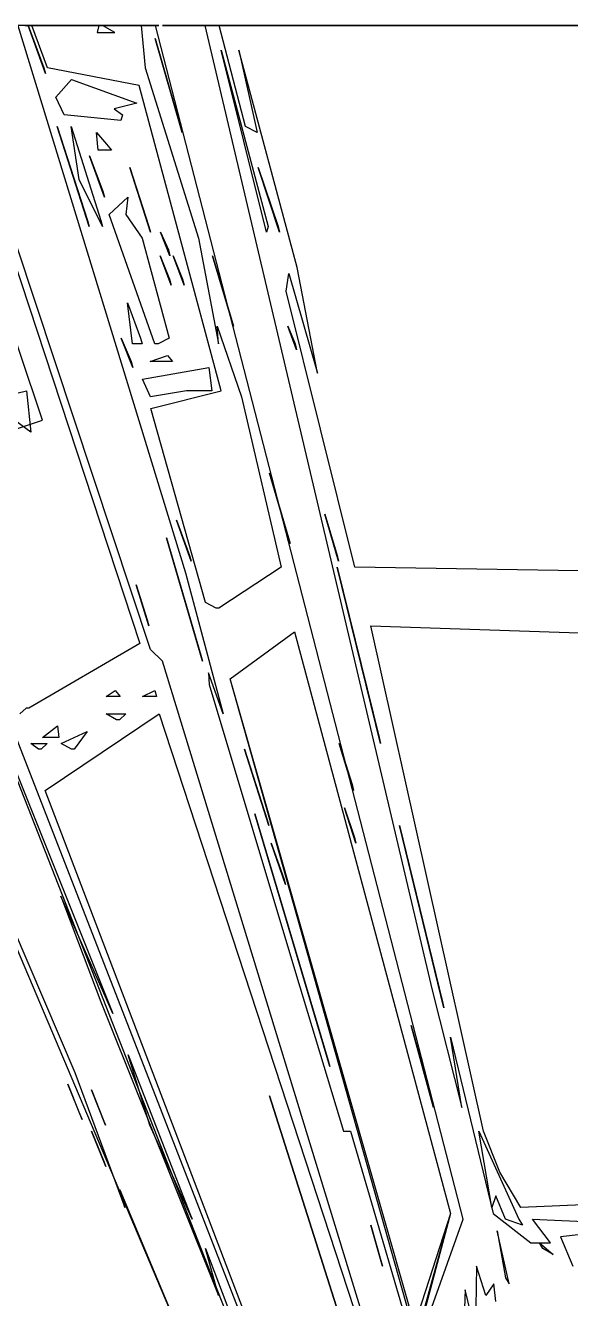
# Model space of a CAD drawing. Extents: x -11089 to 11068, y 2036 to 20000.
# Drawn here: x -5768 to -2420, y 12186 to 20000 of the extents above; entities that cross this region are included whole.
import ezdxf

# ---------------------------------------------------------------- set-up
doc = ezdxf.new("R2010")
doc.units = 0

msp = doc.modelspace()

# ---------------------------------------------------------------- linework, layer by layer
for p, q in [((-3662.5137, 9247.5962), (-8224.8264, 20000, 2395.2381)), ((-7660.5903, 20000, 2407.1429), (-5231.7093, 13935.0962)), ((-3541.7658, 9572.1154), (-7638.8889, 20000, 2538.0952)), ((-7530.3819, 20000, 2335.7143), (-4014.4413, 10978.3654)), ((-6315.1042, 20000, 2014.2857), (-5064.6034, 16206.7308)), ((-5000.6964, 16170.6731), (-6271.7014, 20000, 1764.2857)), ((-5750.8681, 20000, 2157.1429), (-5989.5833, 20000, 2157.1429)), ((-5815.9722, 20000, 1930.9524), (-4784.5563, 16639.4231)), ((-5750.8681, 20000, 1788.0952), (-5794.2708, 20000, 1847.619)), ((-5447.0486, 20000, 3407.1429), (-5794.2708, 20000, 3395.2381)), ((-5772.5694, 20000, 2145.2381), (-5707.4653, 20000, 1990.4762)), ((-5772.5694, 20000, 2550), (-5577.2569, 20000, 2490.4762)), ((-5685.7639, 20000, 2050), (-5750.8681, 20000, 2157.1429)), ((-5729.1667, 20000, 1811.9048), (-5750.8681, 20000, 1788.0952)), ((-5644.4686, 19704.3269), (-5750.8681, 20000, 1764.2857)), ((-5750.8681, 20000, 1764.2857), (-5654.7977, 19740.3846)), ((-5273.4375, 20000, 2157.1429), (-5750.8681, 20000, 2204.7619)), ((-5750.8681, 20000, 2204.7619), (-5425.3472, 20000, 2169.0476)), ((-5685.7639, 20000, 3335.7143), (-5750.8681, 20000, 3359.5238)), ((-5750.8681, 20000, 3359.5238), (-5685.7639, 20000, 3347.619)), ((-5633.378, 19740.3846), (-5729.1667, 20000, 1811.9048)), ((-5577.2569, 20000, 2038.0952), (-5729.1667, 20000, 2038.0952)), ((-5729.1667, 20000, 2038.0952), (-5598.9583, 20000, 2050)), ((-5707.4653, 20000, 1990.4762), (-5425.3472, 20000, 1954.7619)), ((-4991.3194, 20000, 1966.6667), (-5685.7639, 20000, 2050)), ((-5685.7639, 20000, 3347.619), (-5685.7639, 20000, 3335.7143)), ((-5512.1528, 20000, 2561.9048), (-5664.0625, 20000, 2573.8095)), ((-5664.0625, 20000, 2573.8095), (-5533.8542, 20000, 2597.619)), ((-5555.5556, 20000, 2871.4286), (-5664.0625, 20000, 2907.1429)), ((-5664.0625, 20000, 2907.1429), (-5512.1528, 20000, 2895.2381)), ((-5555.5556, 20000, 3430.9524), (-5664.0625, 20000, 3466.6667)), ((-5664.0625, 20000, 3466.6667), (-5577.2569, 20000, 3442.8571)), ((-5316.8403, 20000, 3288.0952), (-5642.3611, 20000, 3347.619)), ((-5642.3611, 20000, 3347.619), (-5381.9444, 20000, 3347.619)), ((-5555.5556, 20000, 3085.7143), (-5642.3611, 20000, 3085.7143)), ((-5642.3611, 20000, 3085.7143), (-5620.6597, 20000, 3121.4286)), ((-5533.8542, 20000, 2597.619), (-5620.6597, 20000, 2609.5238)), ((-5620.6597, 20000, 2609.5238), (-5598.9583, 20000, 2645.2381)), ((-5555.5556, 20000, 2728.5714), (-5620.6597, 20000, 2788.0952)), ((-5620.6597, 20000, 2788.0952), (-5555.5556, 20000, 2800)), ((-5598.9583, 20000, 2811.9048), (-5620.6597, 20000, 2847.619)), ((-5620.6597, 20000, 2847.619), (-5533.8542, 20000, 2835.7143)), ((-5555.5556, 20000, 2942.8571), (-5620.6597, 20000, 2966.6667)), ((-5620.6597, 20000, 2966.6667), (-5577.2569, 20000, 3002.381)), ((-5620.6597, 20000, 3121.4286), (-5577.2569, 20000, 3097.619)), ((-5533.8542, 20000, 3133.3333), (-5620.6597, 20000, 3133.3333)), ((-5620.6597, 20000, 3133.3333), (-5598.9583, 20000, 3169.0476)), ((-5490.4514, 20000, 2014.2857), (-5598.9583, 20000, 2014.2857)), ((-5598.9583, 20000, 2014.2857), (-5512.1528, 20000, 2026.1905)), ((-5598.9583, 20000, 2050), (-5577.2569, 20000, 2038.0952)), ((-5381.9444, 20000, 2550), (-5598.9583, 20000, 2526.1905)), ((-5598.9583, 20000, 2526.1905), (-5512.1528, 20000, 2561.9048)), ((-5598.9583, 20000, 2645.2381), (-5468.75, 20000, 2633.3333)), ((-5512.1528, 20000, 2669.0476), (-5598.9583, 20000, 2692.8571)), ((-5598.9583, 20000, 2692.8571), (-5490.4514, 20000, 2680.9524)), ((-5533.8542, 20000, 2823.8095), (-5598.9583, 20000, 2811.9048)), ((-5598.9583, 20000, 3169.0476), (-5555.5556, 20000, 3145.2381)), ((-5577.2569, 20000, 2490.4762), (-5447.0486, 20000, 2502.381)), ((-5512.1528, 20000, 2895.2381), (-5577.2569, 20000, 2883.3333)), ((-5577.2569, 20000, 2883.3333), (-5555.5556, 20000, 2871.4286)), ((-5577.2569, 20000, 3002.381), (-5512.1528, 20000, 2990.4762)), ((-5577.2569, 20000, 3097.619), (-5555.5556, 20000, 3085.7143)), ((-5577.2569, 20000, 3442.8571), (-5555.5556, 20000, 3430.9524)), ((-5512.1528, 20000, 2740.4762), (-5555.5556, 20000, 2728.5714)), ((-5555.5556, 20000, 2800), (-5512.1528, 20000, 2752.381)), ((-5533.8542, 20000, 2954.7619), (-5555.5556, 20000, 2942.8571)), ((-5555.5556, 20000, 3145.2381), (-5533.8542, 20000, 3133.3333)), ((-5533.8542, 20000, 2835.7143), (-5533.8542, 20000, 2823.8095)), ((-5512.1528, 20000, 2990.4762), (-5533.8542, 20000, 2954.7619)), ((-5512.1528, 20000, 2026.1905), (-5490.4514, 20000, 2014.2857)), ((-5490.4514, 20000, 2680.9524), (-5512.1528, 20000, 2669.0476)), ((-5512.1528, 20000, 2752.381), (-5512.1528, 20000, 2740.4762)), ((-5468.75, 20000, 2633.3333), (-5468.75, 20000, 2585.7143)), ((-5468.75, 20000, 2585.7143), (-5403.6458, 20000, 2585.7143)), ((-5447.0486, 20000, 2502.381), (-5381.9444, 20000, 2550)), ((-5381.9444, 20000, 3347.619), (-5447.0486, 20000, 3407.1429)), ((-5425.3472, 20000, 1954.7619), (-5381.9444, 20000, 1895.2381)), ((-5425.3472, 20000, 2169.0476), (-5403.6458, 20000, 2157.1429)), ((-5403.6458, 20000, 2157.1429), (-5273.4375, 20000, 2157.1429)), ((-5403.6458, 20000, 2585.7143), (-5403.6458, 20000, 2680.9524)), ((-5403.6458, 20000, 2680.9524), (-5338.5417, 20000, 2704.7619)), ((-5338.5417, 20000, 2704.7619), (-5403.6458, 20000, 2871.4286)), ((-5403.6458, 20000, 2871.4286), (-5338.5417, 20000, 2895.2381)), ((-5251.7361, 20000, 3002.381), (-5403.6458, 20000, 3216.6667)), ((-5403.6458, 20000, 3216.6667), (-5403.6458, 20000, 3276.1905)), ((-5403.6458, 20000, 3276.1905), (-5316.8403, 20000, 3288.0952)), ((-5381.9444, 20000, 1895.2381), (-5316.8403, 20000, 1919.0476)), ((-5338.5417, 20000, 2895.2381), (-5360.2431, 20000, 3026.1905)), ((-5360.2431, 20000, 3026.1905), (-5316.8403, 20000, 3050)), ((-5316.8403, 20000, 1919.0476), (-5326.9919, 19956.7308)), ((-5326.9919, 19956.7308), (-5218.7197, 19956.7308)), ((-5316.8403, 20000, 3050), (-5273.4375, 20000, 2978.5714)), ((-5218.7197, 19956.7308), (-5295.1389, 20000, 1919.0476)), ((-5295.1389, 20000, 1919.0476), (-5121.5278, 20000, 1907.1429)), ((-5121.5278, 20000, 1954.7619), (-5273.4375, 20000, 1966.6667)), ((-5273.4375, 20000, 1966.6667), (-5186.6319, 20000, 1978.5714)), ((-5273.4375, 20000, 2978.5714), (-5251.7361, 20000, 3002.381)), ((-5273.4375, 20000, 2740.4762), (-5273.4375, 20000, 2883.3333)), ((-5273.4375, 20000, 2883.3333), (-5273.4375, 20000, 2752.381)), ((-5273.4375, 20000, 2752.381), (-5273.4375, 20000, 2740.4762)), ((-5251.7361, 20000, 2645.2381), (-5251.7361, 20000, 2704.7619)), ((-5251.7361, 20000, 2704.7619), (-5251.7361, 20000, 2657.1429)), ((-5251.7361, 20000, 2657.1429), (-5251.7361, 20000, 2645.2381)), ((-5056.4236, 20000, 2097.619), (-5230.0347, 20000, 2097.619)), ((-5230.0347, 20000, 2097.619), (-5121.5278, 20000, 2097.619)), ((-5186.6319, 20000, 1978.5714), (-5164.9306, 20000, 1966.6667)), ((-5164.9306, 20000, 1966.6667), (-5121.5278, 20000, 1954.7619)), ((-5013.0208, 20000, 1930.9524), (-5143.2292, 20000, 1942.8571)), ((-5143.2292, 20000, 1942.8571), (-5013.0208, 20000, 1942.8571)), ((-5121.5278, 20000, 1907.1429), (-5056.4236, 20000, 1800)), ((-5121.5278, 20000, 2097.619), (-5099.8264, 20000, 2085.7143)), ((-5099.8264, 20000, 2085.7143), (-5056.4236, 20000, 2097.619)), ((-5078.125, 20000, 3835.7143), (-4947.9167, 20000, 3835.7143)), ((-4947.9167, 20000, 3871.4286), (-5078.125, 20000, 3847.619)), ((-5078.125, 20000, 3847.619), (-5078.125, 20000, 3835.7143)), ((-5056.4236, 20000, 1800), (-5033.6267, 19740.3846)), ((-4991.3194, 20000, 1800), (-5013.0208, 20000, 1895.2381)), ((-5013.0208, 20000, 1895.2381), (-4991.3194, 20000, 1811.9048)), ((-5013.0208, 20000, 1942.8571), (-5013.0208, 20000, 1930.9524)), ((-4969.6181, 20000, 1883.3333), (-4991.3194, 20000, 1966.6667)), ((-4991.3194, 20000, 1811.9048), (-4991.3194, 20000, 1800)), ((-3080.2618, 12673.0769), (-4969.6181, 20000, 1883.3333)), ((-4947.9167, 20000, 3835.7143), (-4947.9167, 20000, 3871.4286)), ((-4709.2014, 20000, 3978.5714), (-4926.2153, 20000, 3990.4762)), ((-4926.2153, 20000, 3990.4762), (-4861.1111, 20000, 3990.4762)), ((-4427.0833, 20000, 3907.1429), (-4861.1111, 20000, 3883.3333)), ((-4861.1111, 20000, 3883.3333), (-4687.5, 20000, 3871.4286)), ((-4861.1111, 20000, 3990.4762), (-4839.4097, 20000, 3978.5714)), ((-4861.1111, 20000, 4014.2857), (-4730.9028, 20000, 4014.2857)), ((-4839.4097, 20000, 4014.2857), (-4861.1111, 20000, 4014.2857)), ((-4427.0833, 20000, 3883.3333), (-4839.4097, 20000, 3883.3333)), ((-4839.4097, 20000, 3883.3333), (-4427.0833, 20000, 3907.1429)), ((-4839.4097, 20000, 3978.5714), (-4709.2014, 20000, 3978.5714)), ((-4730.9028, 20000, 4014.2857), (-4839.4097, 20000, 4014.2857)), ((-4687.5, 20000, 3871.4286), (-4665.7986, 20000, 3859.5238)), ((-4644.0972, 20000, 1883.3333), (-4665.7986, 20000, 1954.7619)), ((-4665.7986, 20000, 1954.7619), (-3269.2882, 14079.3269)), ((-4665.7986, 20000, 3859.5238), (-4427.0833, 20000, 3883.3333)), ((-4622.3958, 20000, 1942.8571), (-4644.0972, 20000, 1883.3333)), ((-2625.8681, 20000, 1930.9524), (-4622.3958, 20000, 1942.8571)), ((-4600.6944, 20000, 1669.0476), (-4622.3958, 20000, 1823.8095)), ((-4622.3958, 20000, 1823.8095), (-4600.6944, 20000, 1680.9524)), ((-4600.6944, 20000, 1680.9524), (-4600.6944, 20000, 1669.0476)), ((-4600.6944, 20000, 1990.4762), (-4470.4861, 20000, 1990.4762)), ((-4470.4861, 20000, 1990.4762), (-4600.6944, 20000, 2002.381)), ((-4600.6944, 20000, 2002.381), (-4600.6944, 20000, 1990.4762)), ((-4415.9718, 19379.8077), (-4578.9931, 20000, 1871.4286)), ((-4578.9931, 20000, 1871.4286), (-1866.3194, 20000, 1871.4286)), ((-4557.2917, 20000, 2050), (-3689.2361, 20000, 2050)), ((-3689.2361, 20000, 2050), (-4557.2917, 20000, 2061.9048)), ((-4557.2917, 20000, 2061.9048), (-4557.2917, 20000, 2050)), ((-2690.9722, 20000, 1978.5714), (-3971.3542, 20000, 1990.4762)), ((-3971.3542, 20000, 1990.4762), (-3862.8472, 20000, 1990.4762)), ((-3862.8472, 20000, 1990.4762), (-3841.1458, 20000, 1978.5714)), ((-3841.1458, 20000, 1978.5714), (-2690.9722, 20000, 1978.5714)), ((-2994.7917, 20000, 2050), (-3689.2361, 20000, 2073.8095)), ((-3689.2361, 20000, 2073.8095), (-1562.5, 20000, 2038.0952)), ((-2387.1528, 20000, 1895.2381), (-3559.0278, 20000, 1907.1429)), ((-3559.0278, 20000, 1907.1429), (-2452.2569, 20000, 1919.0476)), ((-1692.7083, 20000, 2228.5714), (-3276.9097, 20000, 2240.4762)), ((-3276.9097, 20000, 2240.4762), (-3276.9097, 20000, 2204.7619)), ((-3276.9097, 20000, 2204.7619), (-2929.6875, 20000, 2180.9524)), ((-2430.5556, 20000, 2097.619), (-3125, 20000, 2097.619)), ((-3125, 20000, 2097.619), (-2864.5833, 20000, 2073.8095)), ((-2864.5833, 20000, 2073.8095), (-2994.7917, 20000, 2050)), ((-2929.6875, 20000, 2180.9524), (-2886.2847, 20000, 2133.3333)), ((-2799.4792, 20000, 2157.1429), (-2907.9861, 20000, 2157.1429)), ((-2907.9861, 20000, 2157.1429), (-2821.1806, 20000, 2169.0476)), ((-2799.4792, 20000, 2204.7619), (-2907.9861, 20000, 2204.7619)), ((-2907.9861, 20000, 2204.7619), (-2821.1806, 20000, 2216.6667)), ((-2886.2847, 20000, 2133.3333), (-2430.5556, 20000, 2097.619)), ((-2821.1806, 20000, 2169.0476), (-2799.4792, 20000, 2157.1429)), ((-2821.1806, 20000, 2216.6667), (-2799.4792, 20000, 2204.7619)), ((-2669.2708, 20000, 2133.3333), (-2777.7778, 20000, 2145.2381)), ((-2777.7778, 20000, 2145.2381), (-2690.9722, 20000, 2145.2381)), ((-2126.7361, 20000, 2121.4286), (-2777.7778, 20000, 2192.8571)), ((-2777.7778, 20000, 2192.8571), (-2170.1389, 20000, 2204.7619)), ((-2690.9722, 20000, 2145.2381), (-2669.2708, 20000, 2133.3333)), ((-2452.2569, 20000, 1919.0476), (-2625.8681, 20000, 1930.9524)), ((-4806.5525, 19343.75), (-4971.5221, 19920.6731)), ((-4971.5221, 19920.6731), (-4815.5121, 19379.8077)), ((-4288.4031, 18730.7692), (-4565.8575, 19848.5577)), ((-4565.8575, 19848.5577), (-4276.2952, 18766.8269)), ((-4098.2447, 18514.4231), (-4458.1721, 19848.5577)), ((-4458.1721, 19848.5577), (-4344.7876, 19343.75)), ((-5654.7977, 19740.3846), (-5644.4686, 19704.3269)), ((-5069.9505, 19632.2115), (-5633.378, 19740.3846)), ((-5033.6267, 19740.3846), (-4706.134, 18694.7115)), ((-5581.9285, 19560.0962), (-5484.7496, 19668.2692)), ((-5484.7496, 19668.2692), (-5084.385, 19524.0385)), ((-4566.4704, 17757.2115), (-5069.9505, 19632.2115)), ((-5529.9521, 19451.9231), (-5581.9285, 19560.0962)), ((-5084.385, 19524.0385), (-5223.0157, 19487.9808)), ((-5223.0157, 19487.9808), (-5171.1384, 19451.9231)), ((-5375.914, 18766.8269), (-5572.5358, 19379.8077)), ((-5572.5358, 19379.8077), (-5386.243, 18802.8846)), ((-5182.6203, 19415.8654), (-5529.9521, 19451.9231)), ((-5437.8699, 19055.2885), (-5488.4221, 19379.8077)), ((-5488.4221, 19379.8077), (-5304.6332, 18802.8846)), ((-5171.1384, 19451.9231), (-5182.6203, 19415.8654)), ((-4815.5121, 19379.8077), (-4806.5525, 19343.75)), ((-4344.7876, 19343.75), (-4415.9718, 19379.8077)), ((-5322.3439, 19235.5769), (-5331.2853, 19343.75)), ((-5331.2853, 19343.75), (-5269.5876, 19271.6346)), ((-5238.8561, 19235.5769), (-5322.3439, 19235.5769)), ((-5269.5876, 19271.6346), (-5238.8561, 19235.5769)), ((-5664.4381, 17576.9231), (-6208.1779, 19199.5192)), ((-5283.6465, 18947.1154), (-5374.8654, 19199.5192)), ((-5374.8654, 19199.5192), (-5293.7017, 18983.1731)), ((-4999.7496, 18730.7692), (-5126.3767, 19127.4038)), ((-5126.3767, 19127.4038), (-5009.3744, 18766.8269)), ((-4207.1064, 18730.7692), (-4337.7033, 19127.4038)), ((-4337.7033, 19127.4038), (-4215.2053, 18766.8269)), ((-5294.4607, 18766.8269), (-5437.8699, 19055.2885)), ((-5293.7017, 18983.1731), (-5283.6465, 18947.1154)), ((-5253.4811, 18838.9423), (-5139.734, 18947.1154)), ((-5139.734, 18947.1154), (-5151.2733, 18838.9423)), ((-4973.5253, 18045.6731), (-5253.4811, 18838.9423)), ((-5151.2733, 18838.9423), (-5050.98, 18694.7115)), ((-5386.243, 18802.8846), (-5375.914, 18766.8269)), ((-5304.6332, 18802.8846), (-5294.4607, 18766.8269)), ((-5009.3744, 18766.8269), (-4999.7496, 18730.7692)), ((-4276.2952, 18766.8269), (-4288.4031, 18730.7692)), ((-4215.2053, 18766.8269), (-4207.1064, 18730.7692)), ((-5050.98, 18694.7115), (-4885.3635, 18081.7308)), ((-4880.5798, 18586.5385), (-4938.777, 18730.7692)), ((-4938.777, 18730.7692), (-4890.048, 18622.5962)), ((-4706.134, 18694.7115), (-4581.9092, 18045.6731)), ((-4890.048, 18622.5962), (-4880.5798, 18586.5385)), ((-4873.1825, 18406.25), (-4941.0828, 18586.5385)), ((-4941.0828, 18586.5385), (-4882.729, 18442.3077)), ((-4793.2943, 18406.25), (-4860.4121, 18586.5385)), ((-4860.4121, 18586.5385), (-4802.6843, 18442.3077)), ((-4491.1859, 18153.8462), (-4618.3999, 18586.5385)), ((-4618.3999, 18586.5385), (-4500.1064, 18189.9038)), ((-4882.729, 18442.3077), (-4873.1825, 18406.25)), ((-4802.6843, 18442.3077), (-4793.2943, 18406.25)), ((-4165.9833, 18370.1923), (-4150.4141, 18478.3654)), ((-4150.4141, 18478.3654), (-3973.9625, 17865.3846)), ((-3973.9625, 17865.3846), (-4098.2447, 18514.4231)), ((-3745.4693, 16675.4808), (-4165.9833, 18370.1923)), ((-5110.591, 18045.6731), (-5142.3632, 18298.0769)), ((-5142.3632, 18298.0769), (-5061.9429, 18081.7308)), ((-4581.9092, 18045.6731), (-4589.6768, 18153.8462)), ((-4589.6768, 18153.8462), (-4441.8257, 17721.1538)), ((-4500.1064, 18189.9038), (-4491.1859, 18153.8462)), ((-4103.7535, 18009.6154), (-4156.3168, 18153.8462)), ((-4156.3168, 18153.8462), (-4111.9698, 18045.6731)), ((-5108.593, 17901.4423), (-5179.6625, 18081.7308)), ((-5179.6625, 18081.7308), (-5118.8829, 17937.5)), ((-5061.9429, 18081.7308), (-5051.8486, 18045.6731)), ((-4885.3635, 18081.7308), (-4953.9445, 18045.6731)), ((-5051.8486, 18045.6731), (-5110.591, 18045.6731)), ((-5002.1023, 17937.5), (-4895.1421, 17973.5577)), ((-4953.9445, 18045.6731), (-4973.5253, 18045.6731)), ((-4895.1421, 17973.5577), (-4865.8583, 17937.5)), ((-4111.9698, 18045.6731), (-4103.7535, 18009.6154)), ((-5118.8829, 17937.5), (-5108.593, 17901.4423)), ((-5049.3211, 17829.3269), (-4642.4096, 17901.4423)), ((-4865.8583, 17937.5), (-5002.1023, 17937.5)), ((-4642.4096, 17901.4423), (-4624.2738, 17757.2115)), ((-4999.4575, 17721.1538), (-5049.3211, 17829.3269)), ((-6522.6863, 17576.9231), (-5761.0745, 17757.2115)), ((-5761.0745, 17757.2115), (-5736.1675, 17504.8077)), ((-4778.4163, 17757.2115), (-4999.4575, 17721.1538)), ((-4998.2628, 17649.0385), (-4566.4704, 17757.2115)), ((-4759.1485, 17757.2115), (-4778.4163, 17757.2115)), ((-4624.2738, 17757.2115), (-4759.1485, 17757.2115)), ((-4441.8257, 17721.1538), (-4197.8207, 16675.4808)), ((-4661.2784, 16459.1346), (-4998.2628, 17649.0385)), ((-6429.0208, 17324.5192), (-5664.4381, 17576.9231)), ((-5736.1675, 17504.8077), (-5836.0877, 17576.9231)), ((-4142.876, 16819.7115), (-4268.1728, 17252.4038)), ((-4268.1728, 17252.4038), (-4151.7574, 16855.7692)), ((-4750.8931, 16711.5385), (-4841.0556, 16963.9423)), ((-4841.0556, 16963.9423), (-4761.1439, 16747.5962)), ((-3844.2341, 16711.5385), (-3929.0365, 17000)), ((-3929.0365, 17000), (-3852.5286, 16747.5962)), ((-4681.4382, 16098.5577), (-4901.6343, 16855.7692)), ((-4901.6343, 16855.7692), (-4691.9237, 16134.6154)), ((-4151.7574, 16855.7692), (-4142.876, 16819.7115)), ((-4761.1439, 16747.5962), (-4750.8931, 16711.5385)), ((-3852.5286, 16747.5962), (-3844.2341, 16711.5385)), ((-4197.8207, 16675.4808), (-4579.786, 16423.0769)), ((-3587.1039, 15593.75), (-3854.0336, 16675.4808)), ((-3854.0336, 16675.4808), (-3595.3985, 15629.8077)), ((-1534.669, 16639.4231), (-3745.4693, 16675.4808)), ((-5009.8934, 16314.9038), (-5087.4003, 16567.3077)), ((-5087.4003, 16567.3077), (-5020.9658, 16350.9615)), ((-4784.5563, 16639.4231), (-4552.8366, 15774.0385)), ((-4597.6062, 16423.0769), (-4661.2784, 16459.1346)), ((-4579.786, 16423.0769), (-4597.6062, 16423.0769)), ((-5020.9658, 16350.9615), (-5009.8934, 16314.9038)), ((-4511.1762, 15990.3846), (-4115.6371, 16278.8462)), ((-4511.1762, 15990.3846), (-4115.6371, 16278.8462)), ((-4511.1762, 15990.3846), (-4115.6371, 16278.8462)), ((-4115.6371, 16278.8462), (-3157.9772, 12709.1346)), ((-4115.6371, 16278.8462), (-3157.9772, 12709.1346)), ((-4115.6371, 16278.8462), (-3157.9772, 12709.1346)), ((-2953.6373, 13213.9423), (-3646.7776, 16314.9038)), ((-3646.7776, 16314.9038), (-1480.4625, 16242.7885)), ((-5064.6034, 16206.7308), (-5746.9425, 15810.0962)), ((-4925.991, 16098.5577), (-5000.6964, 16170.6731)), ((-3480.6315, 11375), (-4925.991, 16098.5577)), ((-4691.9237, 16134.6154), (-4681.4382, 16098.5577)), ((-4552.8366, 15774.0385), (-4643.0774, 16026.4423)), ((-4643.0774, 16026.4423), (-4639.4961, 15954.3269)), ((-4639.4961, 15954.3269), (-4110.3109, 14187.5)), ((-3379.1514, 12024.0385), (-4511.1762, 15990.3846)), ((-3382.0258, 11987.9808), (-4511.1762, 15990.3846)), ((-3382.0258, 11987.9808), (-4511.1762, 15990.3846)), ((-5273.3905, 15882.2115), (-5216.2731, 15918.2692)), ((-5187.224, 15882.2115), (-5273.3905, 15882.2115)), ((-5216.2731, 15918.2692), (-5187.224, 15882.2115)), ((-5049.3576, 15882.2115), (-4974.4591, 15918.2692)), ((-4963.1911, 15882.2115), (-5049.3576, 15882.2115)), ((-4974.4591, 15918.2692), (-4963.1911, 15882.2115)), ((-5764.0976, 15810.0962), (-5802.2993, 15774.0385)), ((-5746.9425, 15810.0962), (-5764.0976, 15810.0962)), ((-5646.4823, 15305.2885), (-4946.5029, 15774.0385)), ((-5208.4246, 15737.9808), (-5271.7056, 15774.0385)), ((-5271.7056, 15774.0385), (-5151.8941, 15774.0385)), ((-5191.3478, 15737.9808), (-5208.4246, 15737.9808)), ((-5151.8941, 15774.0385), (-5191.3478, 15737.9808)), ((-4946.5029, 15774.0385), (-3516.4284, 11411.0577)), ((-5664.4485, 15629.8077), (-5571.3204, 15701.9231)), ((-5579.6514, 15629.8077), (-5664.4485, 15629.8077)), ((-5562.692, 15629.8077), (-5579.6514, 15629.8077)), ((-5571.3204, 15701.9231), (-5562.692, 15629.8077)), ((-5549.8589, 15593.75), (-5388.5409, 15665.8654)), ((-5388.5409, 15665.8654), (-5469.5012, 15557.6923)), ((-3595.3985, 15629.8077), (-3587.1039, 15593.75)), ((-5688.9565, 15557.6923), (-5735.9823, 15593.75)), ((-5735.9823, 15593.75), (-5634.4604, 15593.75)), ((-5672.0753, 15557.6923), (-5688.9565, 15557.6923)), ((-5634.4604, 15593.75), (-5672.0753, 15557.6923)), ((-5486.3824, 15557.6923), (-5549.8589, 15593.75)), ((-5469.5012, 15557.6923), (-5486.3824, 15557.6923)), ((-4273.2356, 15088.9423), (-4422.8683, 15557.6923)), ((-4422.8683, 15557.6923), (-4283.4473, 15125)), ((-3753.25, 15305.2885), (-3840.9085, 15593.75)), ((-3840.9085, 15593.75), (-3762.0923, 15341.3462)), ((-6269.6617, 15449.5192), (-5464.5688, 13574.5192)), ((-3762.0923, 15341.3462), (-3753.25, 15305.2885)), ((-3691.2132, 10185.0962), (-5646.4823, 15305.2885)), ((-3898.8632, 13610.5769), (-4359.4621, 15161.0577)), ((-4359.4621, 15161.0577), (-3909.1922, 13646.6346)), ((-3738.6902, 14980.7692), (-3809.1728, 15197.1154)), ((-3809.1728, 15197.1154), (-3747.689, 15016.8269)), ((-4283.4473, 15125), (-4273.2356, 15088.9423)), ((-3198.6908, 13971.1538), (-3470.9807, 15088.9423)), ((-3470.9807, 15088.9423), (-3206.9462, 14007.2115)), ((-3747.689, 15016.8269), (-3738.6902, 14980.7692)), ((-4171.1191, 14728.3654), (-4258.8558, 14980.7692)), ((-4258.8558, 14980.7692), (-4181.3308, 14764.4231)), ((-4181.3308, 14764.4231), (-4171.1191, 14728.3654)), ((-5231.7093, 13935.0962), (-5550.1641, 14656.25)), ((-5550.1641, 14656.25), (-5304.3802, 14007.2115)), ((-4110.3109, 14187.5), (-3813.92, 13213.9423)), ((-3269.2882, 14079.3269), (-3087.3382, 13358.1731)), ((-5304.3802, 14007.2115), (-4581.9196, 12204.3269)), ((-3206.9462, 14007.2115), (-3198.6908, 13971.1538)), ((-3261.2727, 13358.1731), (-3399.5591, 13862.9808)), ((-3399.5591, 13862.9808), (-3270.0759, 13394.2308)), ((-3087.3382, 13358.1731), (-3157.4138, 13790.8654)), ((-3157.4138, 13790.8654), (-2895.9617, 12709.1346)), ((-5003.2552, 13250), (-5136.9483, 13682.6923)), ((-5136.9483, 13682.6923), (-4757.6513, 12709.1346)), ((-3909.1922, 13646.6346), (-3898.8632, 13610.5769)), ((-5464.5688, 13574.5192), (-5158.3732, 12745.1923)), ((-5420.527, 13286.0577), (-5508.7932, 13502.4038)), ((-5508.7932, 13502.4038), (-5435.238, 13322.1154)), ((-5276.4214, 13250), (-5362.5749, 13466.3462)), ((-5362.5749, 13466.3462), (-5290.7804, 13286.0577)), ((-3753.9647, 11807.6923), (-4269.8291, 13430.2885)), ((-4269.8291, 13430.2885), (-3765.4283, 11843.75)), ((-3270.0759, 13394.2308), (-3261.2727, 13358.1731)), ((-5435.238, 13322.1154), (-5420.527, 13286.0577)), ((-5290.7804, 13286.0577), (-5276.4214, 13250)), ((-5274.6321, 12997.5962), (-5362.4288, 13213.9423)), ((-5362.4288, 13213.9423), (-5289.2649, 13033.6538)), ((-4744.1531, 12673.0769), (-5003.2552, 13250)), ((-3813.92, 13213.9423), (-3770.9058, 13213.9423)), ((-3770.9058, 13213.9423), (-3233.7782, 11375)), ((-2904.1779, 12745.1923), (-2982.3134, 13213.9423)), ((-2982.3134, 13213.9423), (-2736.4825, 12673.0769)), ((-2855.0264, 12961.5385), (-2953.6373, 13213.9423)), ((-5289.2649, 13033.6538), (-5274.6321, 12997.5962)), ((-2724.3955, 12745.1923), (-2855.0264, 12961.5385)), ((-5158.3732, 12745.1923), (-5188.2074, 12853.3654)), ((-5188.2074, 12853.3654), (-4052.5674, 10149.0385)), ((-2878.8875, 12817.3077), (-2904.1779, 12745.1923)), ((-2818.9895, 12673.0769), (-2878.8875, 12817.3077)), ((-1899.9905, 12781.25), (-2724.3955, 12745.1923)), ((-4757.6513, 12709.1346), (-4744.1531, 12673.0769)), ((-3157.9772, 12709.1346), (-3379.1514, 12024.0385)), ((-3157.9772, 12709.1346), (-3356.0102, 11987.9808)), ((-3348.7512, 11915.8654), (-3080.2618, 12673.0769)), ((-3157.9772, 12709.1346), (-3340.0107, 12024.0385)), ((-2895.9617, 12709.1346), (-2664.555, 12528.8462)), ((-2714.9846, 12637.0192), (-2818.9895, 12673.0769)), ((-2736.4825, 12673.0769), (-2714.9846, 12637.0192)), ((-2542.2029, 12528.8462), (-2653.9755, 12673.0769)), ((-2653.9755, 12673.0769), (-1837.4138, 12637.0192)), ((-3574.5526, 12384.6154), (-3647.4036, 12637.0192)), ((-3647.4036, 12637.0192), (-3584.9599, 12420.6731)), ((-2797.3664, 12276.4423), (-2871.3129, 12600.9615)), ((-2871.3129, 12600.9615), (-2818.9426, 12312.5)), ((-1837.4138, 12637.0192), (-2481.3504, 12564.9038)), ((-2664.555, 12528.8462), (-2542.2029, 12528.8462)), ((-2610.1763, 12528.8462), (-2527.5702, 12456.7308)), ((-2589.1087, 12492.7885), (-2610.1763, 12528.8462)), ((-2481.3504, 12564.9038), (-2405.432, 12384.6154)), ((-4581.9196, 12204.3269), (-4663.1068, 12492.7885)), ((-4663.1068, 12492.7885), (-3555.1074, 9608.1731)), ((-2527.5702, 12456.7308), (-2589.1087, 12492.7885)), ((-3584.9599, 12420.6731), (-3574.5526, 12384.6154)), ((-2996.7114, 12384.6154), (-3001.4586, 12132.2115)), ((-2939.8444, 12204.3269), (-2996.7114, 12384.6154)), ((-2890.612, 12276.4423), (-2939.8444, 12204.3269)), ((-2878.3449, 12168.2692), (-2890.612, 12276.4423)), ((-2818.9426, 12312.5), (-2797.3664, 12276.4423)), ((-3068.0652, 12240.3846), (-3080.8095, 11879.8077)), ((-3031.9136, 12096.1538), (-3068.0652, 12240.3846))]:
    msp.add_line(p, q)

doc.saveas('drawing.dxf')
